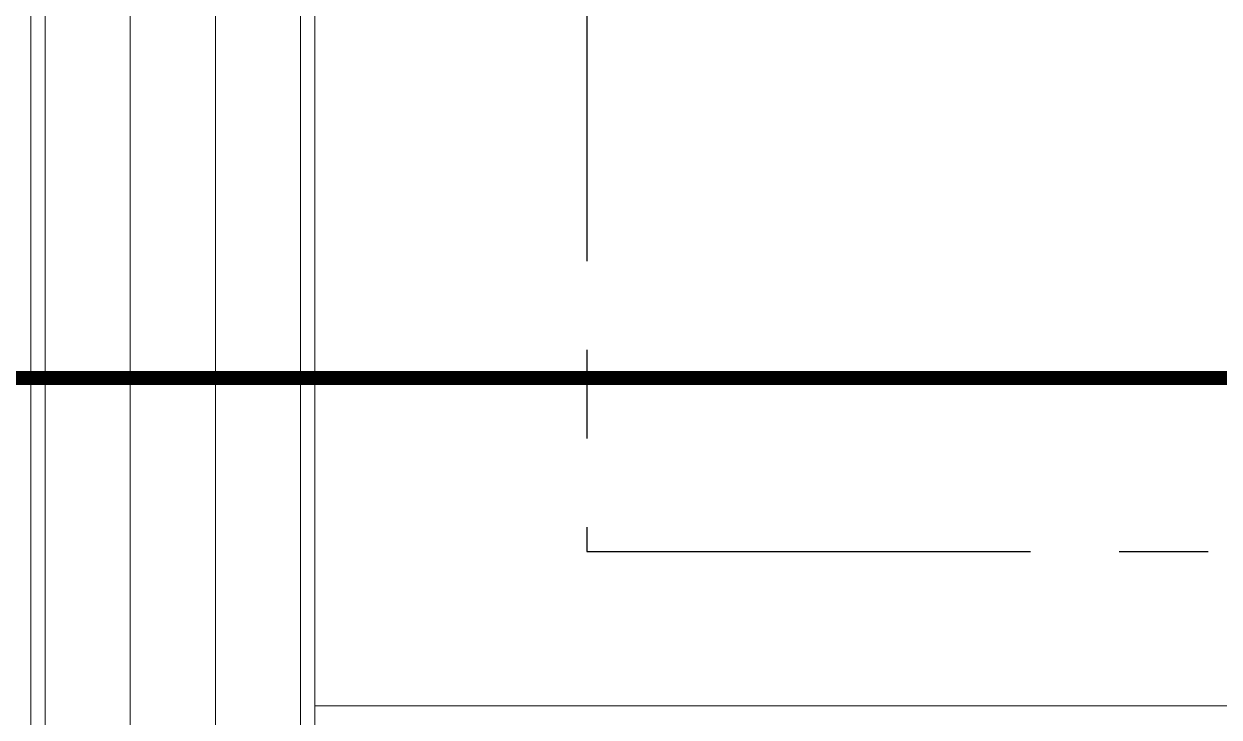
# Model space of a CAD drawing. Extents: x -2598 to 23780, y 0 to 8114.
# Drawn here: x 1162 to 1246.2, y 734.2 to 783.1 of the extents above; entities that cross this region are included whole.
import ezdxf

# ---------------------------------------------------------------- set-up
doc = ezdxf.new("R2010")
doc.units = 0
doc.header["$LTSCALE"] = 25
doc.header["$MEASUREMENT"] = 0
doc.linetypes.add('CENTER', pattern=[2, 1.25, -0.25, 0.25, -0.25])
doc.linetypes.add('HIDDEN2', pattern=[4.7625, 3.175, -1.5875])
for name, color, linetype, lineweight in [('06D', 9, 'Continuous', 9), ('10', 9, 'Continuous', 9), ('11', 9, 'Continuous', 9), ('21', 9, 'Continuous', 9), ('40B', 9, 'Continuous', 9), ('E-KABLO', 7, 'Continuous', 30)]:
    doc.layers.add(name, color=color, linetype=linetype, lineweight=lineweight)

# ---------------------------------------------------------------- blocks, each defined once
blk = doc.blocks.new('p-zemin kat')
at = {"layer": '06D'}
blk.add_lwpolyline([(1175.5, 425), (1175.5, 818), (1169.5, 818), (1169.5, 332), (1692.557, 332), (1692.557, 338), (1262.5, 338)], dxfattribs=at)
at = {"layer": '11'}
for points in [[(1182.5, 425), (1182.5, 825), (1162.5, 825), (1162.5, 325), (1699.557, 325), (1699.557, 345), (1262.5, 345)], [(1181.5, 425), (1181.5, 824), (1163.5, 824), (1163.5, 326), (1698.557, 326), (1698.557, 344), (1262.5, 344)], [(1182.5, 518), (1182.5, 517), (1387.5, 517), (1387.5, 517), (1387.5, 517), (1387.5, 517), (1387.5, 517), (1387.5, 502), (1397.5, 502), (1397.5, 610), (1387.5, 610), (1387.5, 550), (1387.5, 550), (1387.5, 550), (1387.5, 550), (1387.5, 550), (1202.5, 550), (1202.5, 720), (1387.5, 720), (1387.5, 710), (1397.5, 710), (1397.5, 735), (1182.5, 735)]]:
    blk.add_lwpolyline(points, dxfattribs=at)
at = {"layer": '40B'}
blk.add_lwpolyline([(3287.328, 2825), (2222.5, 2825), (2222.5, 2815), (1955, 2815), (1955, 1945), (1959.5, 1945), (1959.5, 1385), (1162.5, 1385), (1162.5, 730), (1392.5, 730), (1392.5, 325), (1522.5, 325), (1522.5, 725), (1802.596, 725), (1802.596, 730), (1831.783, 791.16), (1935.267, 740.054, -0.306949), (4278.593, 2070.681, 0.001238)], format="xyb", dxfattribs=at)

msp = doc.modelspace()

# ---------------------------------------------------------------- linework, layer by layer
at = {"layer": '21', "linetype": 'HIDDEN2', "ltscale": 0.1, "const_width": 1}
msp.add_lwpolyline([(1116.064, 758.113), (1422.307, 758.113), (1422.307, 277.938), (1116.064, 277.938)], close=True, dxfattribs=at)
at = {"layer": 'E-KABLO', "color": 6, "linetype": 'CENTER'}
for p, q in [((1201.662, 897.6), (1201.662, 745.876)), ((1201.662, 745.876), (1680.03, 745.876))]:
    msp.add_line(p, q, dxfattribs=at)

# ---------------------------------------------------------------- block references
at = {"layer": '10'}
msp.add_blockref('p-zemin kat', (0, 0), dxfattribs=at)

doc.saveas('drawing.dxf')
